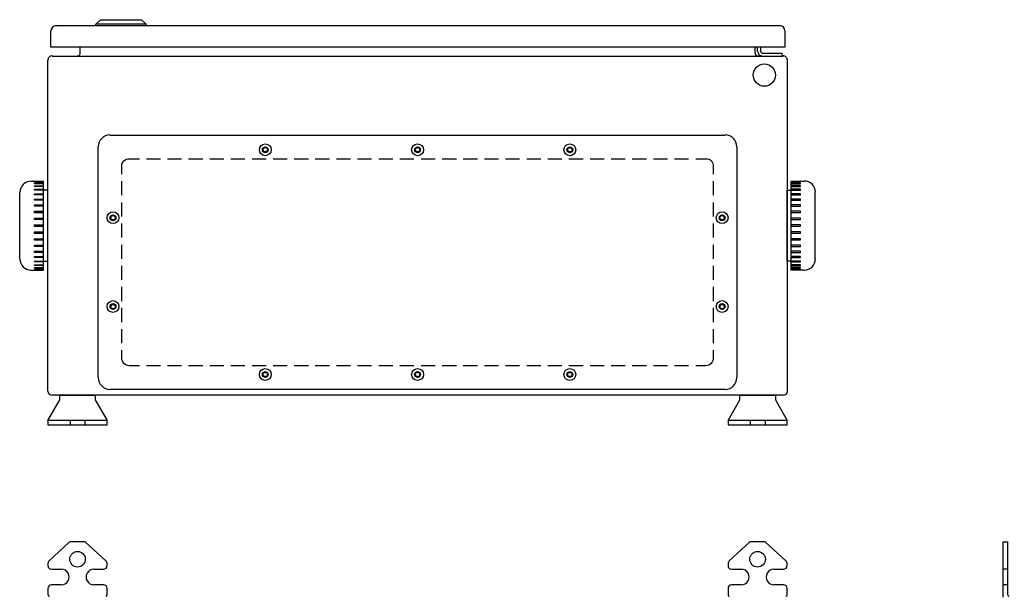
# Model space of a CAD drawing. Header units: feet. Extents: x -159 to 1687, y -48 to 1556.
# Drawn here: x 550.049 to 552.244, y 1045.033 to 1046.312 of the extents above; entities that cross this region are included whole.
import ezdxf

# ---------------------------------------------------------------- set-up
doc = ezdxf.new("R2010")
doc.units = ezdxf.units.FT
doc.header["$MEASUREMENT"] = 0
doc.layers.add('PDF_0', color=7, linetype='Continuous')
doc.layers.add('PDF_Cuadro', color=7, linetype='Continuous')
doc.layers.add('PDF_COLGADOR', color=7, linetype='Continuous', true_color=0x7f7f7f)

msp = doc.modelspace()

# ---------------------------------------------------------------- linework, layer by layer
at = {"layer": 'PDF_0', "lineweight": 25}
for points in [[(550.10166, 1045.95367), (550.07333, 1045.95367)], [(550.07333, 1045.75699), (550.10166, 1045.75699), (550.10166, 1045.95367)], [(550.10166, 1045.95242), (550.08124, 1045.95242), (550.08124, 1045.95283), (550.10166, 1045.95283)], [(550.10166, 1045.94867), (550.08124, 1045.94867), (550.08124, 1045.9495), (550.10166, 1045.9495)], [(550.08124, 1045.94242), (550.08124, 1045.94367), (550.10166, 1045.94367)], [(550.10166, 1045.94242), (550.08124, 1045.94242)], [(550.11125, 1045.93408), (550.08124, 1045.93408), (550.08124, 1045.93616), (550.10166, 1045.93616)], [(551.76091, 1045.95408), (551.78924, 1045.95408)], [(551.78924, 1045.75699), (551.76091, 1045.75699), (551.76091, 1045.95408)], [(551.76091, 1045.95242), (551.78132, 1045.95242), (551.78132, 1045.95283), (551.76091, 1045.95283)], [(551.76091, 1045.94867), (551.78132, 1045.94867), (551.78132, 1045.9495), (551.76091, 1045.9495)], [(551.78132, 1045.94242), (551.78132, 1045.94408), (551.76091, 1045.94408)], [(551.76091, 1045.94242), (551.78132, 1045.94242)], [(551.78132, 1045.93408), (551.78132, 1045.93616), (551.76091, 1045.93616)], [(550.04874, 1045.78157), (550.04874, 1045.92908)], [(550.10166, 1045.92366), (550.08124, 1045.92366), (550.08124, 1045.92616), (550.10166, 1045.92616)], [(550.10166, 1045.912), (550.08124, 1045.912), (550.08124, 1045.9145), (550.10166, 1045.9145)], [(550.11125, 1045.77657), (550.11125, 1045.93408)], [(551.76091, 1045.77657), (551.75174, 1045.77657), (551.75174, 1045.93408), (551.78132, 1045.93408)], [(551.76091, 1045.92408), (551.78132, 1045.92408), (551.78132, 1045.92616), (551.76091, 1045.92616)], [(551.76091, 1045.912), (551.78132, 1045.912), (551.78132, 1045.9145), (551.76091, 1045.9145)], [(551.81383, 1045.78157), (551.81383, 1045.9295)], [(550.10166, 1045.89866), (550.08124, 1045.89866), (550.08124, 1045.90158), (550.10166, 1045.90158)], [(551.76091, 1045.89866), (551.78132, 1045.89866), (551.78132, 1045.90158), (551.76091, 1045.90158)], [(550.10166, 1045.88408), (550.08124, 1045.88408), (550.08124, 1045.88741), (550.10166, 1045.88741)], [(550.10166, 1045.86908), (550.08124, 1045.86908), (550.08124, 1045.87241), (550.10166, 1045.87241)], [(551.76091, 1045.8845), (551.78132, 1045.8845), (551.78132, 1045.88741), (551.76091, 1045.88741)], [(551.76091, 1045.8695), (551.78132, 1045.8695), (551.78132, 1045.87241), (551.76091, 1045.87241)], [(550.10166, 1045.85366), (550.08124, 1045.85366), (550.08124, 1045.85699), (550.10166, 1045.85699)], [(551.76091, 1045.85408), (551.78132, 1045.85408), (551.78132, 1045.85699), (551.76091, 1045.85699)], [(550.10166, 1045.83824), (550.08124, 1045.83824), (550.08124, 1045.84158), (550.10166, 1045.84158)], [(550.10166, 1045.82324), (550.08124, 1045.82324), (550.08124, 1045.82658), (550.10166, 1045.82658)], [(551.76091, 1045.83866), (551.78132, 1045.83866), (551.78132, 1045.84158), (551.76091, 1045.84158)], [(551.76091, 1045.82366), (551.78132, 1045.82366), (551.78132, 1045.82658), (551.76091, 1045.82658)], [(550.10166, 1045.80908), (550.08124, 1045.80908), (550.08124, 1045.81199), (550.10166, 1045.81199)], [(551.76091, 1045.80949), (551.78132, 1045.80949), (551.78132, 1045.81241), (551.76091, 1045.81241)], [(550.10166, 1045.79616), (550.08124, 1045.79616), (550.08124, 1045.79866), (550.10166, 1045.79866)], [(550.10166, 1045.78449), (550.08124, 1045.78449), (550.08124, 1045.78699), (550.10166, 1045.78699)], [(551.76091, 1045.79616), (551.78132, 1045.79616), (551.78132, 1045.79908), (551.76091, 1045.79908)], [(551.76091, 1045.78491), (551.78132, 1045.78491), (551.78132, 1045.78699), (551.76091, 1045.78699)], [(550.10166, 1045.77491), (550.08124, 1045.77491), (550.08124, 1045.77657), (550.11125, 1045.77657)], [(550.08124, 1045.76824), (550.10166, 1045.76824)], [(550.10166, 1045.76699), (550.08124, 1045.76699), (550.08124, 1045.76824)], [(550.10166, 1045.76116), (550.08124, 1045.76116), (550.08124, 1045.76241), (550.10166, 1045.76241)], [(551.76091, 1045.77491), (551.78132, 1045.77491), (551.78132, 1045.77699), (551.76091, 1045.77699)], [(551.78132, 1045.76866), (551.76091, 1045.76866)], [(551.76091, 1045.76699), (551.78132, 1045.76699), (551.78132, 1045.76866)], [(551.76091, 1045.76157), (551.78132, 1045.76157), (551.78132, 1045.76241), (551.76091, 1045.76241)], [(550.10166, 1045.75782), (550.08124, 1045.75782), (550.08124, 1045.75824), (550.10166, 1045.75824)], [(551.76091, 1045.75824), (551.78132, 1045.75824), (551.78132, 1045.75866), (551.76091, 1045.75866)]]:
    msp.add_lwpolyline(points, dxfattribs=at)
for centre, start, end in [((550.07354, 1045.92929), 90.00005, 179.99995), ((551.78945, 1045.92971), 0.00013, 89.99987), ((550.07354, 1045.78178), 180.00005, 269.99995), ((551.78945, 1045.78178), 270.00013, 359.99987)]:
    msp.add_arc(centre, 0.02479, start, end, dxfattribs=at)
at = {"layer": 'PDF_COLGADOR', "lineweight": 25}
for points in [[(550.11125, 1045.42322), (550.11125, 1045.41322), (550.2425, 1045.41322), (550.2425, 1045.42322), (550.11125, 1045.42322), (550.1375, 1045.46906), (550.1375, 1045.47906), (550.21625, 1045.47906), (550.21625, 1045.46906), (550.2425, 1045.42322)], [(551.62048, 1045.42322), (551.62048, 1045.41322), (551.75174, 1045.41322), (551.75174, 1045.42322), (551.62048, 1045.42322), (551.64673, 1045.46906), (551.64673, 1045.47906), (551.72549, 1045.47906), (551.72549, 1045.46906), (551.75174, 1045.42322)], [(550.16042, 1045.42322), (550.16042, 1045.41322)], [(550.19333, 1045.42322), (550.19333, 1045.41322)], [(551.66965, 1045.42322), (551.66965, 1045.41322)], [(551.70257, 1045.42322), (551.70257, 1045.41322)], [(550.15792, 1045.15196), (550.11375, 1045.11154)], [(550.19, 1045.15404), (550.16333, 1045.15404)], [(550.23959, 1045.11154), (550.19542, 1045.15196)], [(551.66715, 1045.15196), (551.62298, 1045.11154)], [(551.69924, 1045.15404), (551.67257, 1045.15404)], [(551.74882, 1045.11154), (551.70465, 1045.15196)], [(552.23093, 1045.03112), (552.23093, 1045.15404), (552.24093, 1045.15404), (552.24093, 1045.03612)], [(550.11125, 1045.10529), (550.11125, 1045.10071)], [(550.2425, 1045.10071), (550.2425, 1045.10529)], [(551.62048, 1045.10529), (551.62048, 1045.10071)], [(551.75174, 1045.10071), (551.75174, 1045.10529)], [(550.11916, 1045.09279), (550.14083, 1045.09279)], [(550.21292, 1045.09279), (550.23417, 1045.09279)], [(551.6284, 1045.09279), (551.64965, 1045.09279)], [(551.72215, 1045.09279), (551.74341, 1045.09279)], [(552.24093, 1045.09279), (552.23093, 1045.09279)], [(550.14083, 1045.05821), (550.11916, 1045.05821)], [(550.23417, 1045.05821), (550.21292, 1045.05821)], [(551.64965, 1045.05821), (551.6284, 1045.05821)], [(551.74341, 1045.05821), (551.72215, 1045.05821)], [(552.24093, 1045.05821), (552.23093, 1045.05821)], [(550.11125, 1045.04987), (550.11125, 1045.03612)], [(550.2425, 1045.03612), (550.2425, 1045.04987)], [(551.62048, 1045.04987), (551.62048, 1045.03612)], [(551.75174, 1045.03612), (551.75174, 1045.04987)]]:
    msp.add_lwpolyline(points, dxfattribs=at)
for centre in [(550.17687, 1045.11508), (551.68611, 1045.11508)]:
    msp.add_circle(centre, 0.01729, dxfattribs=at)
for centre, radius, start, end in [((550.16354, 1045.14592), 0.00813, 90.00001, 132.49512), ((550.19021, 1045.14592), 0.00813, 47.50488, 89.99999), ((551.67278, 1045.14592), 0.00813, 90.00001, 132.49512), ((551.69945, 1045.14592), 0.00813, 47.50488, 89.99999), ((550.11937, 1045.1055), 0.00813, 132.49507, 180.00002), ((550.11937, 1045.10092), 0.00813, 180.00001, 269.99999), ((550.23438, 1045.10092), 0.00813, 270.00001, 359.99999), ((550.23438, 1045.1055), 0.00813, 359.99998, 47.50493), ((551.62861, 1045.1055), 0.00813, 132.49507, 180.00002), ((551.62861, 1045.10092), 0.00813, 180.00001, 269.99999), ((551.74361, 1045.10092), 0.00813, 270.00001, 359.99999), ((551.74361, 1045.1055), 0.00813, 359.99998, 47.50493), ((550.14104, 1045.0755), 0.01729, 269.99999, 90.00001), ((550.21313, 1045.0755), 0.01729, 89.99999, 270.00001), ((551.64986, 1045.0755), 0.01729, 269.99999, 90.00001), ((551.72236, 1045.0755), 0.01729, 89.99999, 270.00001), ((550.11937, 1045.05008), 0.00813, 90.00001, 179.99999), ((550.23438, 1045.05008), 0.00813, 0.00001, 89.99999), ((551.62861, 1045.05008), 0.00813, 90.00001, 179.99999), ((551.74361, 1045.05008), 0.00813, 0.00001, 89.99999), ((550.11479, 1045.03633), 0.00313, 179.99996, 270.00004), ((550.23938, 1045.03633), 0.00313, 269.99996, 0.00004), ((551.62361, 1045.03633), 0.00313, 179.99996, 270.00004), ((551.74861, 1045.03633), 0.00313, 269.99996, 0.00004), ((552.24447, 1045.03633), 0.00313, 179.99996, 270.00004)]:
    msp.add_arc(centre, radius, start, end, dxfattribs=at)
at = {"layer": 'PDF_Cuadro', "lineweight": 25}
for points in [[(550.2175, 1046.29952), (550.2175, 1046.30243), (550.2275, 1046.31243), (550.31917, 1046.31243), (550.32917, 1046.30243), (550.2175, 1046.30243)], [(551.74674, 1046.28785), (551.74674, 1046.2516), (550.1175, 1046.2516), (550.1175, 1046.28785)], [(550.12916, 1046.29952), (551.73507, 1046.29952)], [(550.32917, 1046.29952), (550.32917, 1046.30243)], [(550.1825, 1046.23743), (550.1825, 1046.2516)], [(551.68049, 1046.23743), (551.68049, 1046.2516)], [(551.6859, 1046.24201), (551.6859, 1046.2516)], [(551.69257, 1046.2516), (551.69257, 1046.24201)], [(550.11125, 1045.48823), (550.11125, 1046.22285)], [(550.12041, 1046.23201), (551.74257, 1046.23201)], [(551.6959, 1046.23868), (551.74007, 1046.23868), (551.74007, 1046.23201)], [(551.75174, 1046.22285), (551.75174, 1045.48823)], [(550.24875, 1046.05659), (551.61382, 1046.05659)], [(550.2225, 1045.51823), (550.2225, 1046.03034)], [(551.64007, 1046.03034), (551.64007, 1045.51823)], [(551.74257, 1045.47906), (550.12041, 1045.47906)], [(551.61382, 1045.49198), (550.24875, 1045.49198)]]:
    msp.add_lwpolyline(points, dxfattribs=at)
at = {"layer": 'PDF_Cuadro', "color": 8, "lineweight": 25, "true_color": 0x7f7f7f}
for points in [[(550.275, 1045.9695), (550.275, 1045.98742, -0.4306883), (550.29167, 1046.00408), (550.31417, 1046.00408)], [(551.54881, 1046.00408), (551.57131, 1046.00408, -0.4233384), (551.58757, 1045.98742), (551.58757, 1045.9695)], [(550.31417, 1045.54448), (550.29167, 1045.54448, -0.4034741), (550.275, 1045.56115), (550.275, 1045.57906)], [(551.58757, 1045.57906), (551.58757, 1045.56115, -0.3957433), (551.57131, 1045.54448), (551.54881, 1045.54448)]]:
    msp.add_lwpolyline(points, format="xyb", dxfattribs=at)
for points in [[(550.32959, 1046.00408), (550.36084, 1046.00408)], [(550.37668, 1046.00408), (550.40793, 1046.00408)], [(550.42334, 1046.00408), (550.4546, 1046.00408)], [(550.47043, 1046.00408), (550.50168, 1046.00408)], [(550.5171, 1046.00408), (550.54835, 1046.00408)], [(550.56418, 1046.00408), (550.59544, 1046.00408)], [(550.61085, 1046.00408), (550.6421, 1046.00408)], [(550.65794, 1046.00408), (550.68919, 1046.00408)], [(550.70461, 1046.00408), (550.73586, 1046.00408)], [(550.75169, 1046.00408), (550.78294, 1046.00408)], [(550.79836, 1046.00408), (550.82961, 1046.00408)], [(550.84545, 1046.00408), (550.8767, 1046.00408)], [(550.89212, 1046.00408), (550.92337, 1046.00408)], [(550.9392, 1046.00408), (550.97045, 1046.00408)], [(550.98629, 1046.00408), (551.01754, 1046.00408)], [(551.03296, 1046.00408), (551.06421, 1046.00408)], [(551.08004, 1046.00408), (551.11129, 1046.00408)], [(551.12671, 1046.00408), (551.15796, 1046.00408)], [(551.1738, 1046.00408), (551.20505, 1046.00408)], [(551.22046, 1046.00408), (551.25172, 1046.00408)], [(551.26755, 1046.00408), (551.2988, 1046.00408)], [(551.31422, 1046.00408), (551.34547, 1046.00408)], [(551.3613, 1046.00408), (551.39256, 1046.00408)], [(551.40797, 1046.00408), (551.43923, 1046.00408)], [(551.45506, 1046.00408), (551.48631, 1046.00408)], [(551.50173, 1046.00408), (551.53298, 1046.00408)], [(550.275, 1045.92283), (550.275, 1045.95408)], [(551.58757, 1045.95408), (551.58757, 1045.92283)], [(550.275, 1045.87575), (550.275, 1045.907)], [(551.58757, 1045.907), (551.58757, 1045.87575)], [(550.275, 1045.82908), (550.275, 1045.86033)], [(551.58757, 1045.86033), (551.58757, 1045.82908)], [(550.275, 1045.78199), (550.275, 1045.81324)], [(551.58757, 1045.81324), (551.58757, 1045.78199)], [(550.275, 1045.73532), (550.275, 1045.76657)], [(551.58757, 1045.76657), (551.58757, 1045.73532)], [(550.275, 1045.68824), (550.275, 1045.71949)], [(551.58757, 1045.71949), (551.58757, 1045.68824)], [(550.275, 1045.64157), (550.275, 1045.67282)], [(551.58757, 1045.67282), (551.58757, 1045.64157)], [(550.275, 1045.59448), (550.275, 1045.62573)], [(551.58757, 1045.62573), (551.58757, 1045.59448)], [(550.36084, 1045.54448), (550.32959, 1045.54448)], [(550.40793, 1045.54448), (550.37668, 1045.54448)], [(550.4546, 1045.54448), (550.42334, 1045.54448)], [(550.50168, 1045.54448), (550.47043, 1045.54448)], [(550.54835, 1045.54448), (550.5171, 1045.54448)], [(550.59544, 1045.54448), (550.56418, 1045.54448)], [(550.6421, 1045.54448), (550.61085, 1045.54448)], [(550.68919, 1045.54448), (550.65794, 1045.54448)], [(550.73586, 1045.54448), (550.70461, 1045.54448)], [(550.78294, 1045.54448), (550.75169, 1045.54448)], [(550.82961, 1045.54448), (550.79836, 1045.54448)], [(550.8767, 1045.54448), (550.84545, 1045.54448)], [(550.92337, 1045.54448), (550.89212, 1045.54448)], [(550.97045, 1045.54448), (550.9392, 1045.54448)], [(551.01754, 1045.54448), (550.98629, 1045.54448)], [(551.06421, 1045.54448), (551.03296, 1045.54448)], [(551.11129, 1045.54448), (551.08004, 1045.54448)], [(551.15796, 1045.54448), (551.12671, 1045.54448)], [(551.20505, 1045.54448), (551.1738, 1045.54448)], [(551.25172, 1045.54448), (551.22046, 1045.54448)], [(551.2988, 1045.54448), (551.26755, 1045.54448)], [(551.34547, 1045.54448), (551.31422, 1045.54448)], [(551.39256, 1045.54448), (551.3613, 1045.54448)], [(551.43923, 1045.54448), (551.40797, 1045.54448)], [(551.48631, 1045.54448), (551.45506, 1045.54448)], [(551.53298, 1045.54448), (551.50173, 1045.54448)]]:
    msp.add_lwpolyline(points, dxfattribs=at)
at = {"layer": 'PDF_Cuadro', "lineweight": 25}
for centre, radius in [((551.70111, 1046.18972), 0.02479), ((550.59356, 1046.02388), 0.01313), ((550.59356, 1046.02388), 0.00646), ((550.59356, 1046.02388), 0.00479), ((550.93149, 1046.02388), 0.01313), ((550.93149, 1046.02388), 0.00646), ((550.93149, 1046.02388), 0.00479), ((551.26943, 1046.02388), 0.01313), ((551.26943, 1046.02388), 0.00646), ((551.26943, 1046.02388), 0.00479), ((550.25563, 1045.87304), 0.01313), ((550.25563, 1045.87304), 0.00646), ((550.25563, 1045.87304), 0.00479), ((551.60736, 1045.87304), 0.01313), ((551.60736, 1045.87304), 0.00646), ((551.60736, 1045.87304), 0.00479), ((550.25563, 1045.67594), 0.01313), ((550.25563, 1045.67594), 0.00646), ((550.25563, 1045.67594), 0.00479), ((551.60736, 1045.67594), 0.01313), ((551.60736, 1045.67594), 0.00646), ((551.60736, 1045.67594), 0.00479), ((550.59356, 1045.5251), 0.01313), ((550.59356, 1045.5251), 0.00646), ((550.59356, 1045.5251), 0.00479), ((550.93149, 1045.5251), 0.01313), ((550.93149, 1045.5251), 0.00646), ((550.93149, 1045.5251), 0.00479), ((551.26943, 1045.5251), 0.01313), ((551.26943, 1045.5251), 0.00646), ((551.26943, 1045.5251), 0.00479)]:
    msp.add_circle(centre, radius, dxfattribs=at)
for centre, radius, start, end in [((550.12937, 1046.28806), 0.01146, 90.00039, 179.99961), ((551.73528, 1046.28806), 0.01146, 0.00023, 89.99977), ((550.12062, 1046.22305), 0.00938, 89.99945, 180.00055), ((550.17729, 1046.23764), 0.00521, 270.0007, 359.9993), ((551.68611, 1046.23764), 0.00521, 180.0014, 269.9986), ((551.69611, 1046.24222), 0.00979, 180.00054, 269.99946), ((551.69611, 1046.24222), 0.00313, 179.99805, 270.00195), ((551.74278, 1046.22305), 0.00938, 359.99965, 90.00035), ((550.12062, 1045.48844), 0.00938, 180.00025, 269.99975), ((551.74278, 1045.48844), 0.00938, 270.00045, 359.99955)]:
    msp.add_arc(centre, radius, start, end, dxfattribs=at)
for points in [[(550.24896, 1046.057), (550.23458, 1046.057), (550.22292, 1046.04516), (550.22292, 1046.03054)], [(551.64007, 1046.03054), (551.64007, 1046.04516), (551.62841, 1046.057), (551.61402, 1046.057)], [(550.22292, 1045.51844), (550.22292, 1045.50382), (550.23458, 1045.49198), (550.24896, 1045.49198)], [(551.61402, 1045.49198), (551.62841, 1045.49198), (551.64007, 1045.50382), (551.64007, 1045.51844)]]:
    msp.add_open_spline(points, degree=3, dxfattribs=at)

doc.saveas('drawing.dxf')
